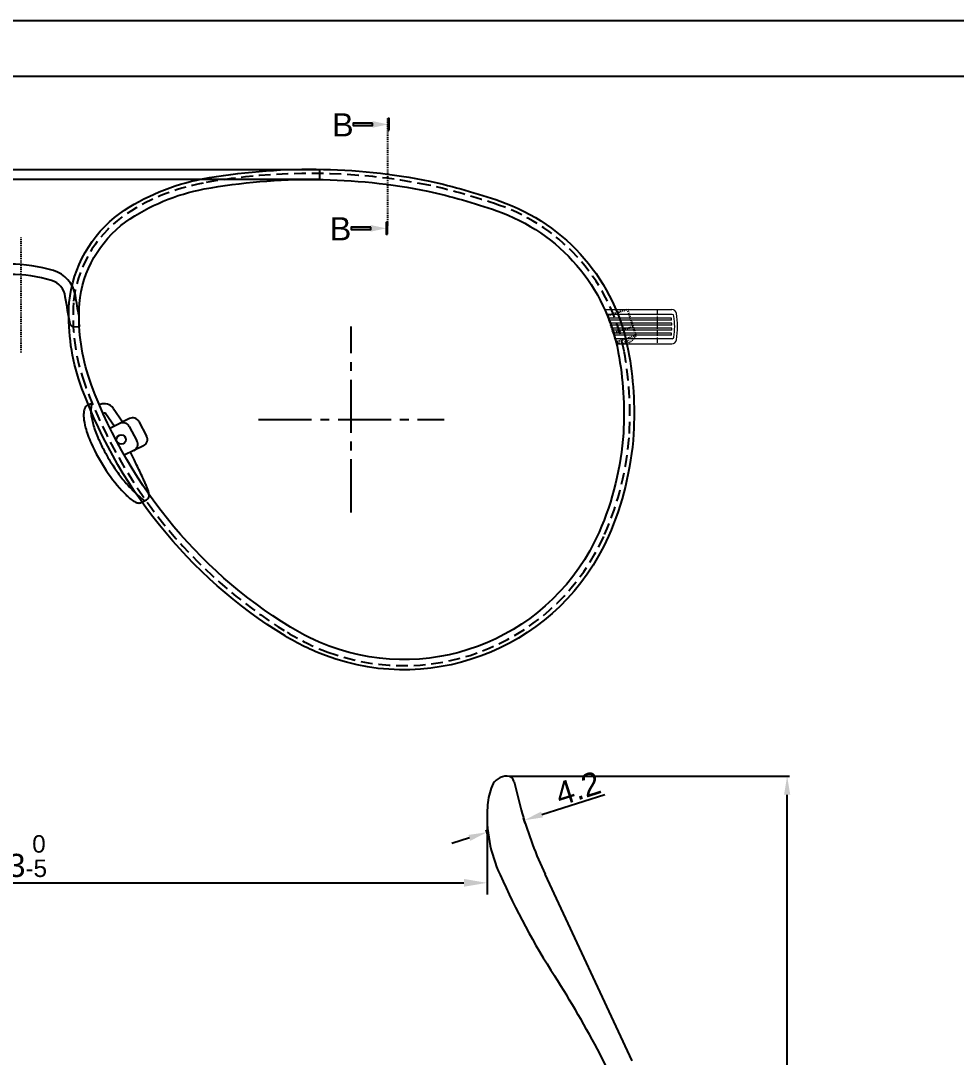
# Model space of a CAD drawing. Header units: millimetres. Extents: x 1186 to 2336, y 1181 to 1549.
# Drawn here: x 1566.2 to 1667.1, y 1437.2 to 1548.8 of the extents above; entities that cross this region are included whole.
import ezdxf

# ---------------------------------------------------------------- set-up
doc = ezdxf.new("R2010")
doc.units = ezdxf.units.MM
for name, pattern in [('ACAD_ISO02W100', [15, 12, -3]), ('CENTER2', [28.575, 19.05, -3.175, 3.175, -3.175]), ('DASHED2', [0.375, 0.25, -0.125]), ('HIDDEN', [9.525, 6.35, -3.175]), ('HIDDEN2', [0.1875, 0.125, -0.0625]), ('PHANTOM2', [1.25, 0.625, -0.125, 0.125, -0.125, 0.125, -0.125])]:
    doc.linetypes.add(name, pattern=pattern)
for name, color, linetype in [('Center Line', 2, 'CENTER2'), ('Dimension', 3, 'Continuous'), ('Hidden Line', 1, 'HIDDEN2'), ('Section Line', 6, 'PHANTOM2')]:
    doc.layers.add(name, color=color, linetype=linetype)
for name, color, linetype, lineweight in [('odj', 4, 'Continuous', 35), ('Section', 4, 'Continuous', 25), ('标注', 4, 'Continuous', 5)]:
    doc.layers.add(name, color=color, linetype=linetype, lineweight=lineweight)
doc.styles.get("Standard").update_dxf_attribs({"font": 'arial.ttf'})
doc.styles.add('样式 1', font='romant.shx')
doc.dimstyles.new('ISO-25$0', dxfattribs={"dimtxt": 2.5, "dimasz": 2.5, "dimexe": 0.5, "dimexo": 1, "dimgap": 1, "dimtad": 0, "dimtih": 1, "dimtoh": 1, "dimdec": 1, "dimzin": 10, "dimdsep": 46, "dimlunit": 6, "dimtxsty": '样式 1', "dimcen": 0, "dimclrd": 256, "dimclre": 256, "dimclrt": 7, "dimazin": 0, "dimtfac": 1, "dimtdec": 1, "dimtofl": 0, "dimtmove": 0, "dimatfit": 0, "dimfxl": 1, "dimtolj": 1, "dimtzin": 10, "dimarcsym": 0})
doc.dimstyles.new('Standard$0', dxfattribs={"dimtxt": 2.3, "dimasz": 2, "dimexe": 1, "dimexo": 1, "dimgap": 1, "dimtad": 0, "dimtih": 1, "dimtoh": 1, "dimdec": 1, "dimzin": 0, "dimdsep": 46, "dimtxsty": 'Standard', "dimcen": 0, "dimclrd": 4, "dimclre": 4, "dimclrt": 4, "dimadec": 1, "dimazin": 0, "dimtfac": 1, "dimtdec": 1, "dimtofl": 0, "dimtmove": 0, "dimatfit": 0, "dimfxl": 1, "dimtolj": 1, "dimtzin": 0, "dimarcsym": 0})

# ---------------------------------------------------------------- blocks, each defined once
blk = doc.blocks.new('*D265')
at = {"layer": 'Defpoints', "color": 0, "transparency": 16777216}
for p in [(1513.52, 1463.2), (1616.5, 1463.2), (1616.5, 1456)]:
    blk.add_point(p, dxfattribs=at)
at = {"layer": 'Dimension', "color": 0, "lineweight": -2, "transparency": 16777216}
for p, q in [((1513.52, 1462.58), (1513.52, 1454.75)), ((1616.5, 1462.58), (1616.5, 1454.75)), ((1516.02, 1456), (1614, 1456))]:
    blk.add_line(p, q, dxfattribs=at)
at = {"layer": 'Dimension', "color": 0, "transparency": 16777216}
for points in [[(1516.02, 1456.42), (1516.02, 1455.58), (1513.52, 1456)], [(1614, 1456.42), (1614, 1455.58), (1616.5, 1456)]]:
    blk.add_solid(points, dxfattribs=at)
at = {"layer": 'Dimension', "color": 0, "transparency": 16777216, "insert": (1565.01, 1458.86), "char_height": 2.5, "attachment_point": 5}
blk.add_mtext('103{\\H1.875;\\S 0^ -5;}', dxfattribs=at)
blk = doc.blocks.new('*D266')
at = {"layer": 'Defpoints', "color": 0, "transparency": 16777216}
for p in [(1618.66, 1467.49), (1648.83, 1467.49), (1633.89, 1320.85)]:
    blk.add_point(p, dxfattribs=at)
at = {"layer": 'Dimension', "color": 3, "lineweight": -2, "transparency": 16777216}
for p, q in [((1618.91, 1467.49), (1649.08, 1467.49)), ((1648.83, 1322.85), (1648.83, 1465.49)), ((1634.14, 1320.85), (1649.08, 1320.85))]:
    blk.add_line(p, q, dxfattribs=at)
at = {"layer": 'Dimension', "color": 3, "transparency": 16777216}
for points in [[(1648.5, 1465.49), (1649.17, 1465.49), (1648.83, 1467.49)], [(1648.5, 1322.85), (1649.17, 1322.85), (1648.83, 1320.85)]]:
    blk.add_solid(points, dxfattribs=at)
at = {"layer": 'Dimension', "transparency": 16777216, "insert": (1647.31, 1394.17), "char_height": 2.5, "attachment_point": 5, "rotation": 90}
blk.add_mtext('\\A1;146.6', dxfattribs=at)
blk = doc.blocks.new('AETW3T3T23')
at = {"layer": 'Center Line', "color": 251, "linetype": 'DASHED2', "ltscale": 0.3, "true_color": 0x636466}
for p, q in [((-0.33, 3.28), (-0.33, 0.28)), ((1.87, 3.28), (-0.33, 3.28)), ((1.87, 0.28), (1.87, 3.28)), ((-0.33, 1.28), (1.87, 1.28)), ((-0.33, 0.28), (1.87, 0.28)), ((0.57, -0.21), (0.57, 0.03)), ((0.97, 0.03), (0.57, 0.03)), ((0.97, -0.21), (0.97, 0.03))]:
    blk.add_line(p, q, dxfattribs=at)
for start, end in [(221.1121, 262.1265), (277.8735, 318.8879)]:
    blk.add_arc((0.77, 1.24), 1.46, start, end, dxfattribs=at)
blk = doc.blocks.new('mn')
at = {"color": 7}
for p, q in [((6512.1, -4128.87), (6512.55, -4128.72)), ((6514.77, -4129.55), (6515.6, -4131.17)), ((6513.88, -4130), (6514.64, -4131.5)), ((6516.37, -4130.9), (6514.2, -4131.65)), ((6516.22, -4131.72), (6516.86, -4133.38)), ((6517.32, -4131.34), (6517.96, -4133)), ((6517.5, -4133.98), (6515.31, -4134.73)), ((6516.49, -4140.01), (6517.09, -4139.81))]:
    blk.add_line(p, q, dxfattribs=at)
blk.add_circle((6515.2, -4133.02), 0.5, dxfattribs=at)
for centre, radius, start, end in [((6513.74, -4130.13), 1.18, 29.5662, 105.1946), ((6513.74, -4130.13), 0.18, 29.5662, 109.3578), ((6516.62, -4131.61), 0.75, 21.0536, 108.9615), ((6515.52, -4131.99), 0.75, 21.0536, 108.9615), ((6517.26, -4133.27), 0.75, 288.9615, 21.0536), ((6516.16, -4133.65), 0.75, 288.9615, 21.0536), ((6516.92, -4139.34), 0.5, 288.9615, 352.0354)]:
    blk.add_arc(centre, radius, start, end, dxfattribs=at)
for points, knots in [([(6512.57, -4128.8), (6512.54, -4128.84), (6512.51, -4128.89), (6512.44, -4129.04), (6512.4, -4129.16), (6512.35, -4129.45), (6512.33, -4129.61), (6512.31, -4129.97), (6512.32, -4130.16), (6512.35, -4130.56), (6512.37, -4130.78), (6512.44, -4131.24), (6512.48, -4131.48), (6512.59, -4131.97), (6512.65, -4132.22), (6512.75, -4132.55), (6512.77, -4132.63), (6512.79, -4132.71)], [0.342327, 0.342327, 0.342327, 0.342327, 0.733059, 0.733059, 1.466118, 1.466118, 2.199177, 2.199177, 2.932236, 2.932236, 3.665693, 3.665693, 4.39915, 4.39915, 5.132608, 5.132608, 5.375972, 5.375972, 5.375972, 5.375972]), ([(6512.1, -4128.87), (6512.02, -4128.9), (6511.94, -4128.95), (6511.73, -4129.14), (6511.64, -4129.32), (6511.53, -4129.7), (6511.49, -4129.93), (6511.47, -4130.51), (6511.49, -4130.87), (6511.58, -4131.54), (6511.63, -4131.82), (6511.76, -4132.4), (6511.84, -4132.7), (6511.93, -4133)], [0, 0, 0, 0, 0.525689, 0.525689, 1.652907, 1.652907, 2.923389, 2.923389, 4.456515, 4.456515, 5.498466, 5.498466, 6.576224, 6.576224, 6.576224, 6.576224]), ([(6511.93, -4133), (6512.26, -4134.08), (6512.68, -4135.13), (6513.65, -4137.08), (6514.19, -4137.97), (6514.78, -4138.75)], [0, 0, 0, 0, 3.393519, 3.393519, 6.793295, 6.793295, 6.793295, 6.793295]), ([(6512.79, -4132.71), (6512.93, -4133.17), (6513.09, -4133.62), (6513.5, -4134.69), (6513.76, -4135.29), (6514.26, -4136.29), (6514.49, -4136.73), (6515, -4137.57), (6515.27, -4137.98), (6515.6, -4138.41), (6515.64, -4138.47), (6515.68, -4138.52)], [12.477352, 12.477352, 12.477352, 12.477352, 13.824357, 13.824357, 15.774274, 15.774274, 17.2906, 17.2906, 18.806925, 18.806925, 19.033217, 19.033217, 19.033217, 19.033217]), ([(6517, -4137.42), (6516.97, -4137.35), (6516.95, -4137.28), (6516.77, -4136.72), (6516.61, -4136.23), (6516.3, -4135.31), (6516.16, -4134.89), (6516.02, -4134.49)], [9.004309, 9.004309, 9.004309, 9.004309, 9.230601, 9.230601, 10.746927, 10.746927, 12.028994, 12.028994, 12.028994, 12.028994]), ([(6517.27, -4138.33), (6517.23, -4138.18), (6517.18, -4138.03), (6517.09, -4137.73), (6517.05, -4137.58), (6517, -4137.42)], [8.414025, 8.414025, 8.414025, 8.414025, 8.934537, 8.934537, 9.455744, 9.455744, 9.455744, 9.455744]), ([(6514.78, -4138.75), (6514.87, -4138.87), (6514.96, -4138.98), (6515.14, -4139.21), (6515.23, -4139.31), (6515.33, -4139.42)], [0, 0, 0, 0, 0.516499, 0.516499, 1.03397, 1.03397, 1.03397, 1.03397]), ([(6515.68, -4138.52), (6515.77, -4138.64), (6515.86, -4138.76), (6516.04, -4138.98), (6516.14, -4139.09), (6516.23, -4139.2), (6516.24, -4139.21), (6516.25, -4139.23), (6516.27, -4139.24), (6516.32, -4139.3), (6516.38, -4139.36), (6516.43, -4139.43), (6516.55, -4139.56), (6516.66, -4139.69), (6516.78, -4139.81)], [20.071782, 20.071782, 20.071782, 20.071782, 20.592988, 20.592988, 21.113501, 21.113501, 21.113501, 21.18052, 21.18052, 21.18052, 21.484011, 21.484011, 21.484011, 22.11914, 22.11914, 22.11914, 22.11914]), ([(6517.42, -4139.41), (6517.42, -4139.41), (6517.42, -4139.41), (6517.42, -4139.41), (6517.42, -4139.39), (6517.42, -4139.37), (6517.43, -4139.27), (6517.43, -4139.17), (6517.41, -4138.95), (6517.39, -4138.83), (6517.35, -4138.59), (6517.31, -4138.46), (6517.27, -4138.33)], [0.853482, 0.853482, 0.853482, 0.853482, 0.855432, 0.855432, 0.855432, 0.944962, 0.944962, 1.417442, 1.417442, 1.889923, 1.889923, 2.345183, 2.345183, 2.345183, 2.345183]), ([(6515.33, -4139.42), (6515.47, -4139.59), (6515.62, -4139.72), (6515.9, -4139.93), (6516.03, -4139.99), (6516.29, -4140.06), (6516.4, -4140.04), (6516.49, -4140.01)], [0, 0, 0, 0, 0.796315, 0.796315, 1.559532, 1.559532, 2.335249, 2.335249, 2.335249, 2.335249])]:
    blk.add_open_spline(points, degree=3, knots=knots, dxfattribs=at)
blk = doc.blocks.new('*D264')
at = {"layer": 'Defpoints', "color": 0, "transparency": 16777216}
for p in [(1620.51, 1462.74), (1620.69, 1462.18), (1616.68, 1460.89)]:
    blk.add_point(p, dxfattribs=at)
at = {"layer": 'Dimension', "color": 3, "lineweight": -2, "transparency": 16777216}
for p, q in [((1622.41, 1463.35), (1629.19, 1465.53)), ((1620.61, 1462.41), (1620.43, 1462.98)), ((1616.6, 1461.13), (1616.42, 1461.69)), ((1614.59, 1460.84), (1612.69, 1460.23))]:
    blk.add_line(p, q, dxfattribs=at)
at = {"layer": 'Dimension', "color": 3, "transparency": 16777216}
for points in [[(1622.31, 1463.67), (1622.51, 1463.04), (1620.51, 1462.74)], [(1614.49, 1461.16), (1614.69, 1460.52), (1616.49, 1461.45)]]:
    blk.add_solid(points, dxfattribs=at)
at = {"layer": 'Dimension', "transparency": 16777216, "insert": (1626.29, 1466.18), "char_height": 2.5, "attachment_point": 5, "rotation": 17.8089}
blk.add_mtext('\\A1;4.2', dxfattribs=at)
blk = doc.blocks.new('_FILLED')
at = {"color": 0, "linetype": 'ByBlock'}
blk.add_solid([(0, 0), (-1, 0.214), (-1, -0.214)], dxfattribs=at)
blk = doc.blocks.new('ER')
at = {"layer": 'Section'}
h = blk.add_hatch(color=6, dxfattribs=at)
h.dxf.hatch_style = 1
h.paths.add_polyline_path([(973.88, -602.3), (973.88, -602.77), (977.63, -602.77), (977.63, -602.3)])
h.paths.add_polyline_path([(980.63, -603.66), (980.87, -603.66), (980.87, -601.41), (980.63, -601.41)])
at = {"layer": 'Section', "color": 6}
for points in [[(980.87, -603.66), (980.87, -601.41), (980.63, -601.41), (980.63, -603.66)], [(977.63, -602.3), (973.88, -602.3), (973.88, -602.77), (977.63, -602.77)]]:
    blk.add_lwpolyline(points, close=True, dxfattribs=at)
at = {"layer": 'Section', "color": 6, "xscale": 3.002185386386005, "yscale": 3.002185386386005, "zscale": 3.002185386386005}
blk.add_blockref('_FILLED', (980.63, -602.54), dxfattribs=at)

msp = doc.modelspace()

# ---------------------------------------------------------------- linework, layer by layer
for p, q in [((1869.51476, 1542.83599), (1460.25926, 1542.83599)), ((1632.12034, 1436.81851), (1622.74613, 1456.92158))]:
    msp.add_line(p, q)
at = {"color": 251, "linetype": 'ACAD_ISO02W100', "lineweight": 13, "ltscale": 0.05}
msp.add_line((1634.82606, 1517.74257), (1634.82606, 1514.04257), dxfattribs=at)
at = {"color": 6}
msp.add_line((1637.01581, 1515.89257), (1637.01581, 1515.89257), dxfattribs=at)
for points in [[(1873.5528, 1251.83599), (1873.5528, 1548.83599), (1453.55281, 1548.83599), (1453.55281, 1251.83599)], [(1531.56769, 1531.7856), (1598.46393, 1531.7856), (1598.46393, 1532.7856), (1531.56769, 1532.7856)]]:
    msp.add_lwpolyline(points, close=True)
for points in [[(1617.89637, 1529.40943, -0.269578347), (1631.71621, 1513.31854, -0.059933546), (1632.28394, 1504.35507, -0.087169269), (1629.57887, 1493.33607, -0.397536029), (1599.09267, 1480.46648, -0.048165461), (1594.73129, 1482.5923, -0.173600956), (1572.46357, 1510.31699, -0.090886085), (1571.47419, 1518.48331, -0.212049641), (1576.92745, 1528.0896, -0.104636807), (1585.82498, 1531.80417, -0.094296924), (1610.3312, 1531.56574, -0.028465345)], [(1617.53518, 1528.37042, -0.269578638), (1630.63457, 1513.11838, -0.059894322), (1631.18602, 1504.42285, -0.08712401), (1628.57208, 1493.7792, -0.397536029), (1599.4774, 1481.49701, -0.048165461), (1595.30605, 1483.5302, -0.173515185), (1573.50881, 1510.6602, -0.090446405), (1572.5709, 1518.3957, -0.211249654), (1577.56707, 1527.19448, -0.104377056), (1586.02481, 1530.72246, -0.094228667), (1610.10268, 1530.48966, -0.02841893)]]:
    msp.add_lwpolyline(points, format="xyb", close=True)
for points in [[(1572.54489, 1517.01038, -0.006802485), (1572.13497, 1519.29208, 0.289956585), (1569.78423, 1521.92631, 0.073320703), (1565.07867, 1522.61762)], [(1572.52246, 1515.83765), (1571.95473, 1515.87025, -0.341084985), (1571.58553, 1516.19068, -0.008608203), (1571.04955, 1519.11335, 0.298238949), (1569.58239, 1520.8695, 0.071969164), (1565.07908, 1521.51865, 0.069694241)], [(1572.56835, 1516.08635, 0.004279298), (1572.52246, 1515.83765)]]:
    msp.add_lwpolyline(points, format="xyb")
for centre, radius, start, end in [((1618.6375, 1465.73194), 1.75981, 89.3099687, 155.6268518), ((1618.64988, 1466.69167), 0.8, 12.3792258, 89.3686039), ((1672.2172, 1478.44885), 54.04241, 192.3792258, 196.1122475), ((1623.95553, 1463.71817), 7.44364, 158.40156, 174.8479189), ((1631.49568, 1463.20464), 15, 176.1860529, 205), ((1638.35826, 1462.74715), 21.87781, 175.7023935, 176.1860529), ((1663.52998, 1475.9394), 45, 196.1122475, 205), ((1693.4008, 1490.51627), 82.6595, 204.0229563, 212.6273572), ((1530.60205, 1386.15061), 110.72, 27.6535245, 32.6892279), ((1584.38603, 1414.3322), 50, 0, 27.6535245)]:
    msp.add_arc(centre, radius, start, end)
at = {"layer": 'Center Line', "ltscale": 0.3}
for p, q in [((1601.87239, 1495.89257), (1601.87239, 1515.89257)), ((1591.87239, 1505.89257), (1611.87239, 1505.89257))]:
    msp.add_line(p, q, dxfattribs=at)
at = {"layer": 'Hidden Line', "linetype": 'HIDDEN', "ltscale": 0.2}
msp.add_lwpolyline([(1617.74861, 1528.98438, -0.269578463), (1631.27372, 1513.23666, -0.059917791), (1631.83479, 1504.38279, -0.087151114), (1629.167, 1493.51735, -0.397536029), (1599.25006, 1480.88806, -0.048165461), (1594.96642, 1482.97599, -0.17356645), (1572.89116, 1510.45742, -0.090711612), (1571.92284, 1518.44751, -0.211736828), (1577.18908, 1527.72339, -0.104533909), (1585.90672, 1531.36165, -0.094269312), (1610.23771, 1531.12552, -0.028446539)], format="xyb", close=True, dxfattribs=at)
at = {"layer": 'Section Line'}
for p, q in [((1605.75802, 1538.30111), (1605.75802, 1526.75495)), ((1566.24947, 1525.50349), (1566.24947, 1513.07333))]:
    msp.add_line(p, q, dxfattribs=at).dxf.unprotected_set("ltscale", 0)
at = {"layer": '标注', "color": 0, "lineweight": 13, "ltscale": 5}
for p, q in [((1629.19403, 1517.74257), (1636.40331, 1517.74257)), ((1636.44068, 1517.19707), (1629.4318, 1517.19707)), ((1636.36487, 1516.79707), (1629.59407, 1516.79707)), ((1636.38494, 1516.59707), (1629.67146, 1516.59707)), ((1636.40695, 1516.27014), (1629.78161, 1516.27014)), ((1636.41385, 1516.07014), (1629.84549, 1516.07014)), ((1636.41385, 1515.715), (1629.95892, 1515.715)), ((1636.40695, 1515.515), (1630.04842, 1515.515)), ((1636.38573, 1515.19707), (1630.14616, 1515.19707)), ((1636.36487, 1514.98806), (1630.20728, 1514.98806)), ((1636.44068, 1514.58806), (1630.31741, 1514.58806)), ((1630.45337, 1514.04257), (1636.40331, 1514.04257))]:
    msp.add_line(p, q, dxfattribs=at)
for centre, radius, start, end in [((1636.40331, 1517.24257), 0.5, 9.5272834, 90), ((1636.44068, 1516.99707), 0.2, 7.7828069, 90), ((1628.35956, 1515.89257), 8.35625, 352.2171931, 7.7828069), ((1628.35956, 1515.89257), 8.65625, 350.4727166, 9.5272834), ((1628.35956, 1515.89257), 8.05625, 5.0168256, 6.4464028), ((1628.35956, 1515.89257), 8.05625, 1.262979, 2.686254), ((1628.35956, 1515.89257), 8.05625, 353.5535972, 355.0474998), ((1628.35956, 1515.89257), 8.05625, 357.313746, 358.737021), ((1636.44068, 1514.78806), 0.2, 270, 352.2171931), ((1636.40331, 1514.54257), 0.5, 270, 350.4727166)]:
    msp.add_arc(centre, radius, start, end, dxfattribs=at)

# ---------------------------------------------------------------- block references
at = {"linetype": 'Continuous', "xscale": 0.5559712353769681, "yscale": 0.5559712353769681, "zscale": 0.5559712353769681}
for p in [(1060.62379, 1872.66777), (1060.42379, 1861.47449)]:
    msp.add_blockref('ER', p, dxfattribs=at)
at = {"xscale": -1, "rotation": 17.71342835723773}
msp.add_blockref('AETW3T3T23', (1632.29456, 1514.54569), dxfattribs=at)
at = {"rotation": 7.214375757124727}
msp.add_blockref('mn', (-5405.57036, 4785.84223), dxfattribs=at)

# ---------------------------------------------------------------- texts
at = {"layer": 'odj', "char_height": 2.5, "attachment_point": 5}
for insert in [(1600.95513, 1537.62623), (1600.70869, 1526.43209)]:
    msp.add_mtext_dynamic_manual_height_columns('B', width=17.5973544, gutter_width=12.5, heights=[0], dxfattribs=dict(at, insert=insert))

# ---------------------------------------------------------------- dimensions: what is measured, and where the dimension line sits
at = {"layer": 'Dimension'}
dim = msp.add_aligned_dim(p1=(1616.67563, 1460.88812), p2=(1620.68629, 1462.17649), distance=0.59259, dimstyle='Standard$0', override={"dimtxt": 2.5, "dimexe": 0.25, "dimexo": 0.25, "dimgap": 0.25, "dimtad": 1, "dimtih": 0, "dimtoh": 0, "dimclrd": 3, "dimclre": 3, "dimclrt": 256, "dimadec": 2, "dimtdec": 2, "dimatfit": 3}, dxfattribs=at)
dim.commit()
dim.dimension.update_dxf_attribs({"geometry": '*D264', "text_midpoint": (1626.29349, 1466.181)})
dim = msp.add_linear_dim(base=(1648.83175, 1467.49162), p1=(1633.88602, 1320.85141), p2=(1618.65869, 1467.49162), angle=90, dimstyle='Standard$0', override={"dimtxt": 2.5, "dimexe": 0.25, "dimexo": 0.25, "dimgap": 0.25, "dimtad": 1, "dimtih": 0, "dimtoh": 0, "dimclrd": 3, "dimclre": 3, "dimclrt": 256, "dimadec": 2, "dimtdec": 2, "dimatfit": 3}, dxfattribs=at)
dim.commit()
dim.dimension.update_dxf_attribs({"geometry": '*D266', "text_midpoint": (1647.30532, 1394.17152)})
dim = msp.add_linear_dim(base=(1616.49568, 1456.00139), p1=(1513.52012, 1463.20464), p2=(1616.49568, 1463.20464), dimstyle='ISO-25$0', override={"dimexe": 1.25, "dimexo": 0.625, "dimgap": 0.625, "dimtad": 1, "dimtih": 0, "dimtoh": 0, "dimdec": 0, "dimzin": 8, "dimlunit": 2, "dimtxsty": 'Standard', "dimcen": 2.5, "dimclrd": 0, "dimclre": 0, "dimclrt": 0, "dimadec": 0, "dimtol": 1, "dimtm": 5, "dimtfac": 0.75, "dimtdec": 2, "dimtofl": 1, "dimatfit": 3, "dimtolj": 0, "dimtzin": 8}, dxfattribs=at)
dim.commit()
dim.dimension.update_dxf_attribs({"geometry": '*D265', "text_midpoint": (1565.0079, 1458.85908)})

doc.saveas('drawing.dxf')
